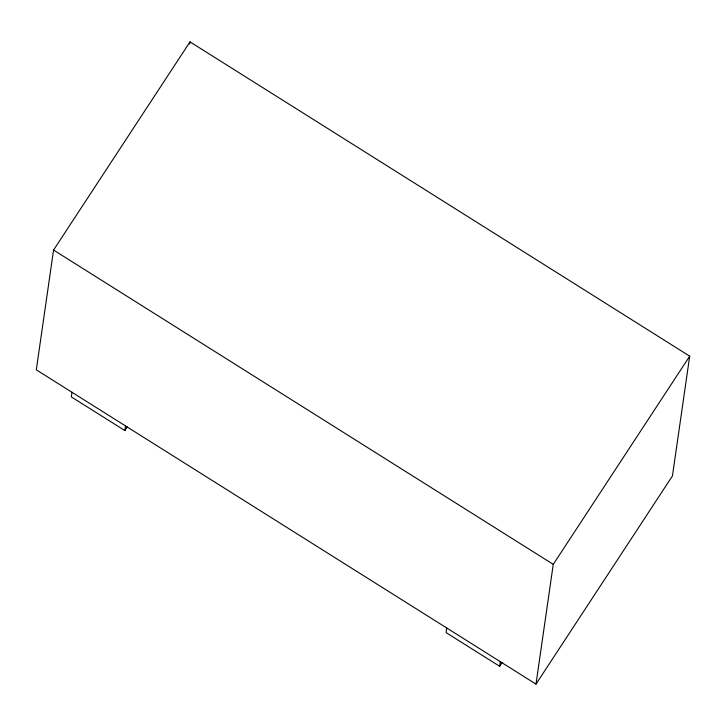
<?xml version="1.0" encoding="UTF-8"?>
<svg xmlns="http://www.w3.org/2000/svg" width="726" height="726" viewBox="0 0 726 726"><rect width="100%" height="100%" fill="white"/><g stroke="black" fill="none" stroke-linecap="round" stroke-linejoin="round"><path stroke-width="1.09" d="M53.561 250.062L36.3 369.833L535.997 684.128L672.439 475.938L689.7 356.167L190.003 41.872L53.561 250.062L553.257 564.356L535.997 684.128M71.992 392.285L71.329 396.895L124.872 430.563L127.259 426.915M124.872 430.563L125.534 425.962M189.677 44.105L190.003 41.872M446.762 628.008L446.1 632.618L499.642 666.287L502.038 662.638M499.642 666.287L500.305 661.685M553.257 564.356L689.7 356.167"/></g></svg>
